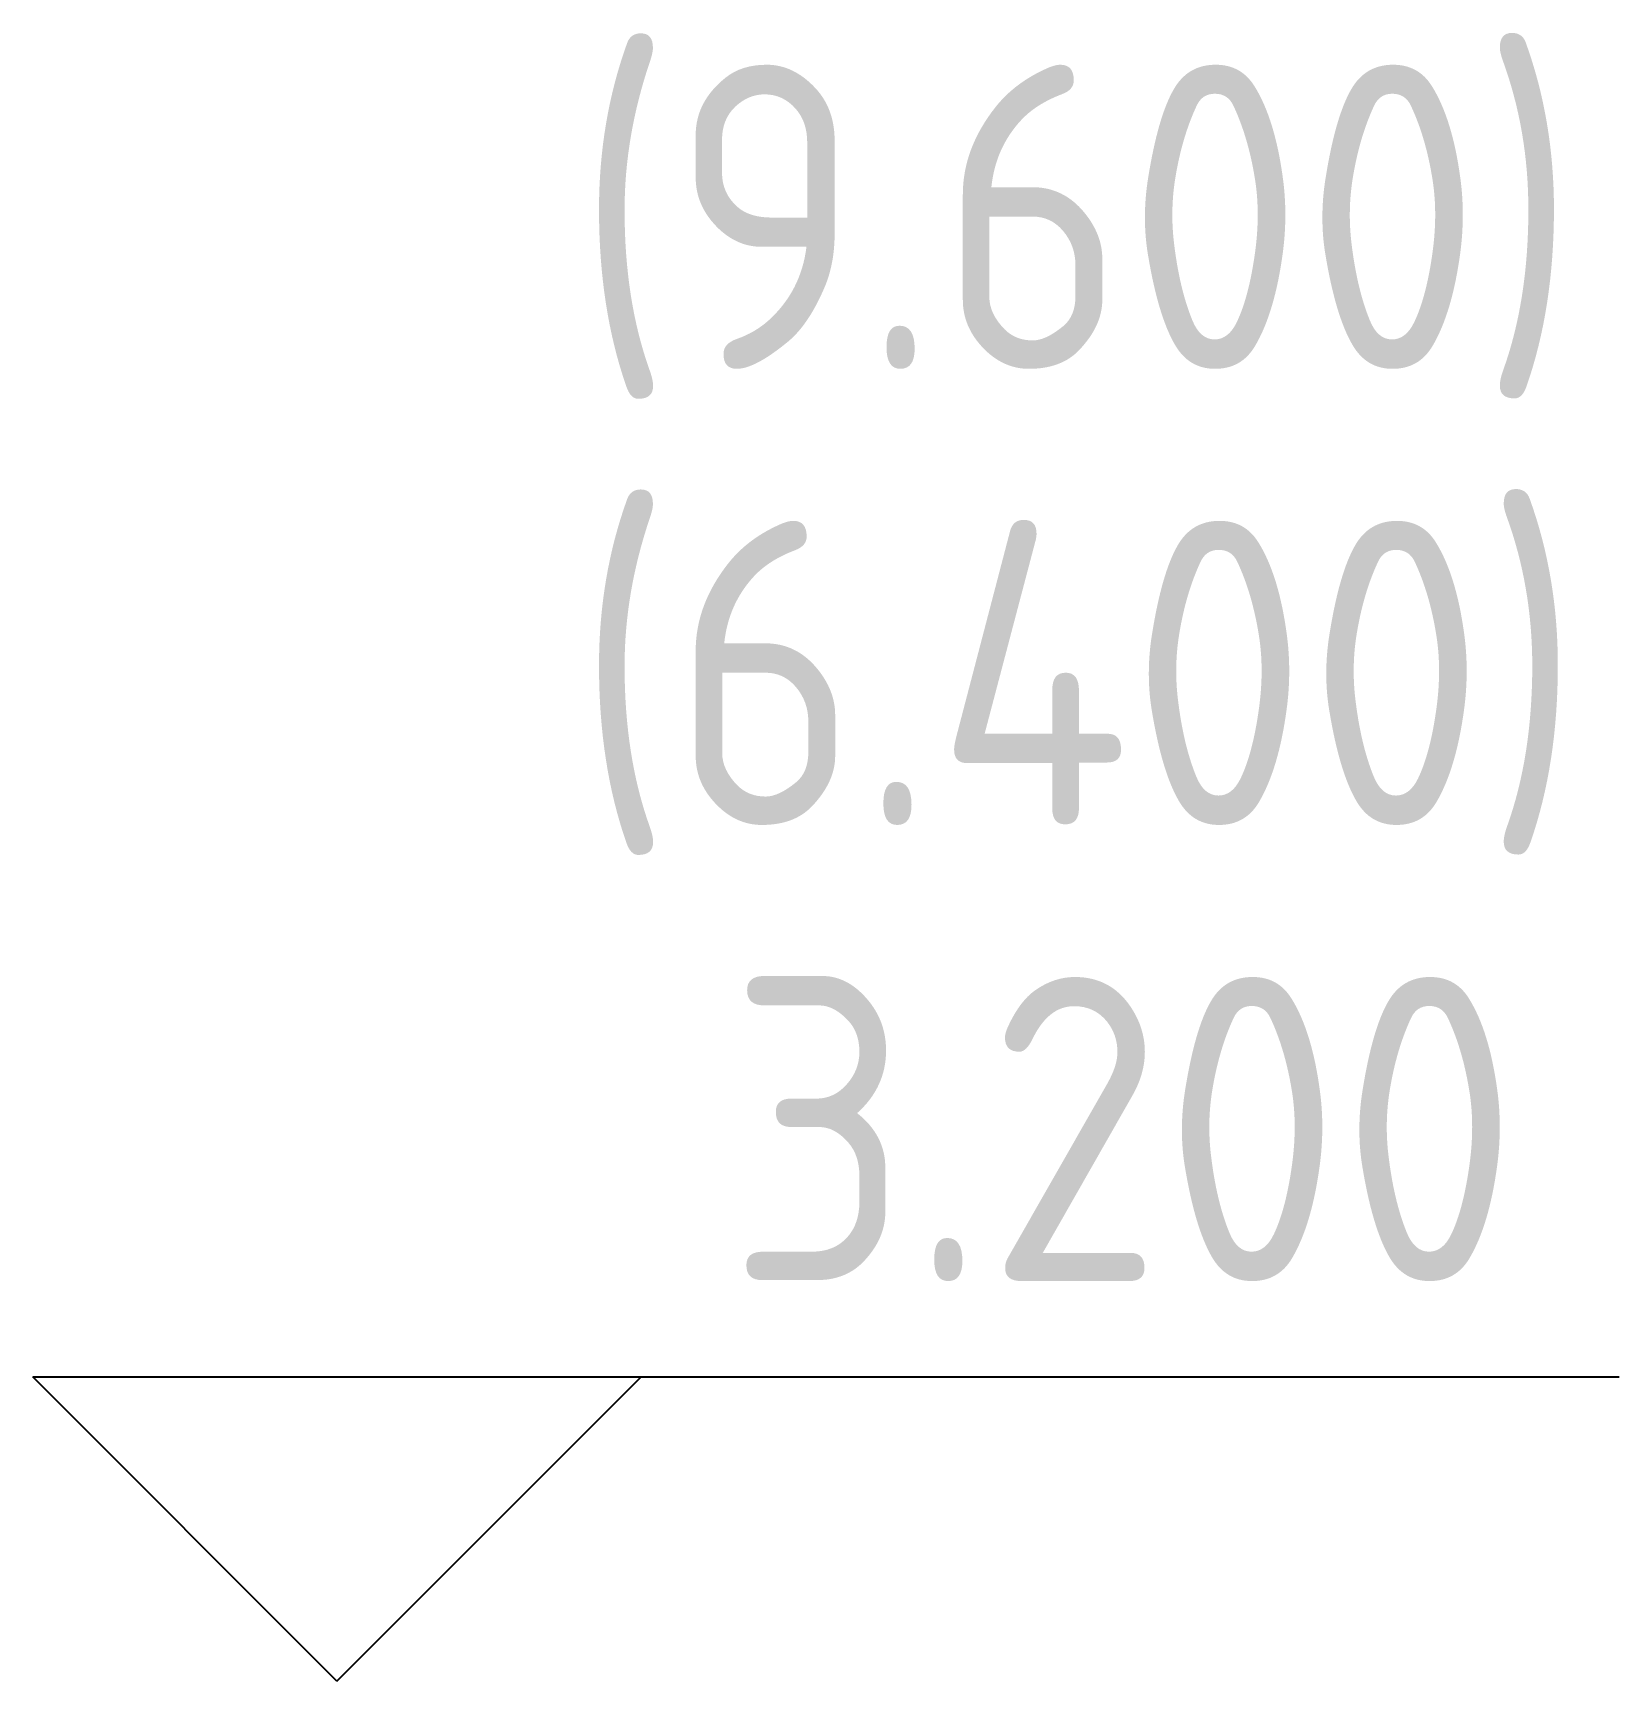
# Model space of a CAD drawing. Header units: millimetres. Extents: x -300 to 1265, y 1 to 1627.
import ezdxf

# ---------------------------------------------------------------- set-up
doc = ezdxf.new("R2010")
doc.units = ezdxf.units.MM
doc.layers.add('PUB_TEXT', color=7, linetype='Continuous')
doc.styles.add('国标', font='gbenor.shx', dxfattribs={"bigfont": 'gbcbig.shx'})

# ---------------------------------------------------------------- blocks, each defined once
blk = doc.blocks.new('baiogaofuhao 6')
at = {"color": 4}
for p, q in [((0, 0), (-300, 300)), ((-300, 300), (1265, 300)), ((0, 0), (300, 300))]:
    blk.add_line(p, q, dxfattribs=at)

msp = doc.modelspace()

# ---------------------------------------------------------------- block references
msp.add_blockref('baiogaofuhao 6', (-0.4, 1.2))

# ---------------------------------------------------------------- texts
at = {"layer": 'PUB_TEXT', "color": 7, "style": '国标'}
for s, p in [('(9.600)', (234.4, 1295.8)), ('(6.400)', (234.4, 845.8)), ('3.200', (385.3, 395.8))]:
    msp.add_text(s, height=300, dxfattribs=at).set_placement(p)

doc.saveas('drawing.dxf')
